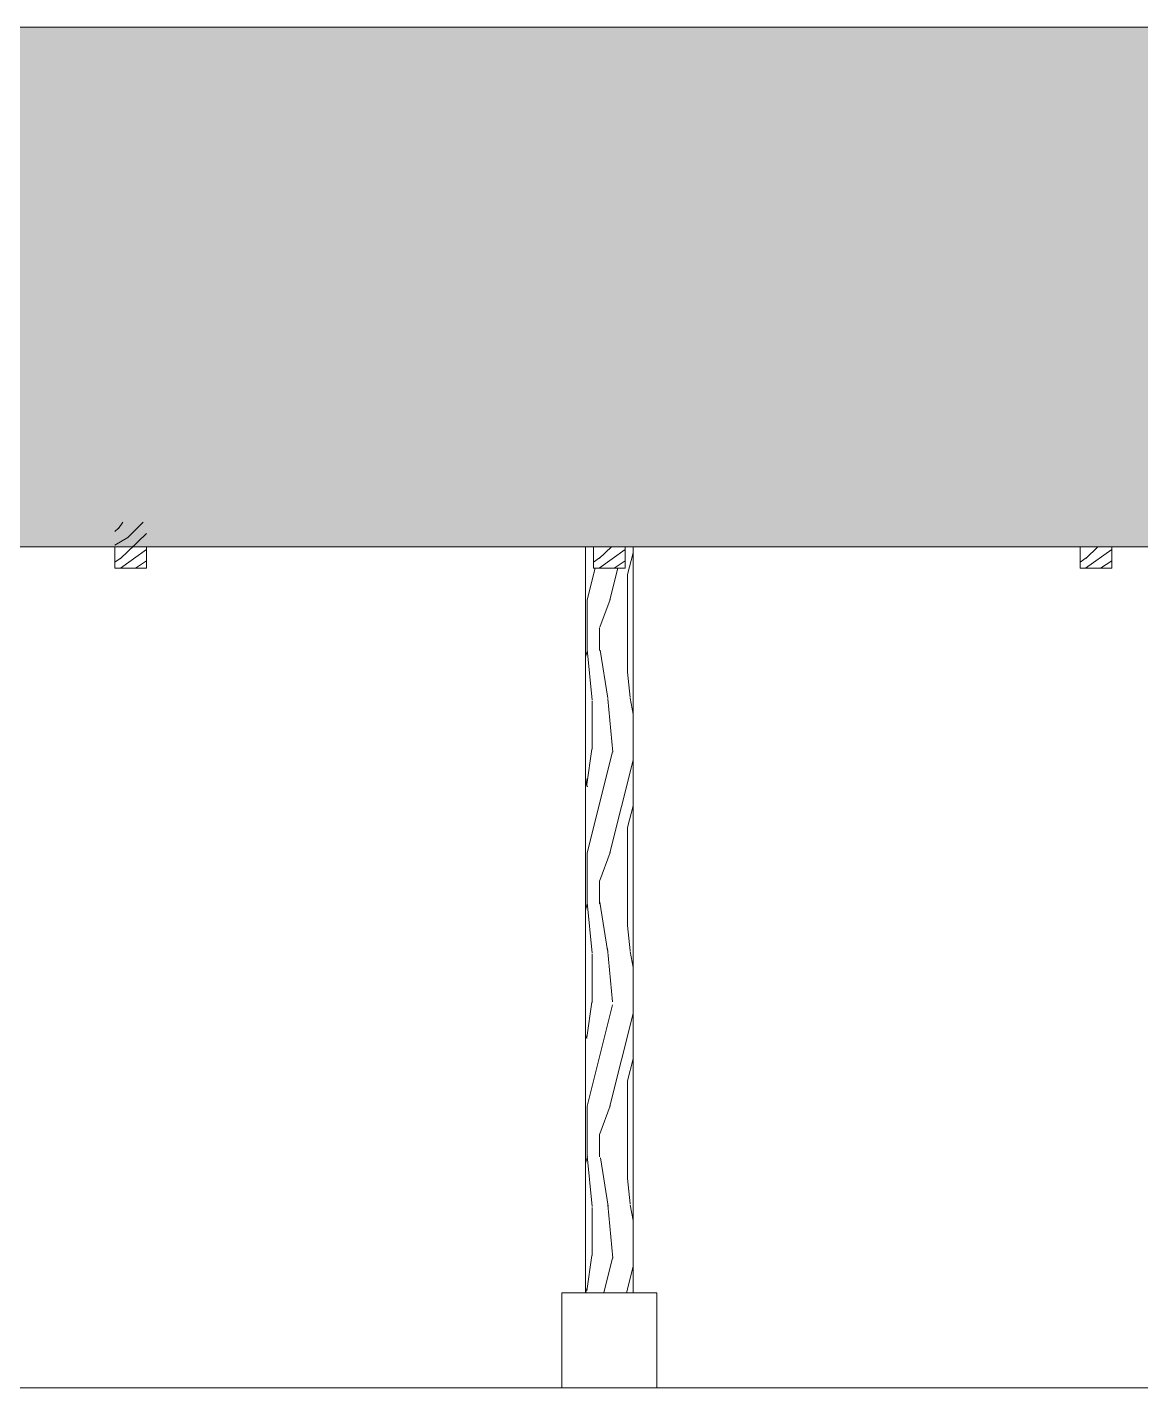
# Model space of a CAD drawing. Header units: metres. Extents: x -197 to 1099, y -24 to 14.
# Drawn here: x 611.98 to 615.499, y 0.2 to 4.5 of the extents above; entities that cross this region are included whole.
import ezdxf

# ---------------------------------------------------------------- set-up
doc = ezdxf.new("R2010")
doc.units = ezdxf.units.M
doc.header["$LTSCALE"] = 0.001
doc.layers.add('Jach-Anotaciones-CalidaddeLínea  0.13', color=7, linetype='Continuous', lineweight=13, true_color=0x000000)
doc.layers.add('Jach-Anotaciones-Hatch-Lum50%', color=9, linetype='Continuous', lineweight=13, true_color=0x808080)

msp = doc.modelspace()

# ---------------------------------------------------------------- hatches: boundary and pattern name
at = {"layer": 'Jach-Anotaciones-Hatch-Lum50%', "ltscale": 100}
h = msp.add_hatch(dxfattribs=at)
h.set_pattern_fill('218', color=256, scale=0.13, pattern_type=2)
h.set_pattern_definition([(0, (283.45113, 0.04875), (0.26, 0.13), [0.0325, -0.2275]), (0, (283.45113, 0.065), (0.26, 0.13), [0.0325, -0.0975]), (0, (283.58113, 0.08125), (0.26, 0.13), [0.0325, -0.2275]), (0, (283.38613, 0), (0.26, 0.13), [0.01625, -0.13, 0.01625, -0.0975]), (45, (283.40238, 0.0325), (0, 0.13), [0.02298097, -0.34471456]), (45, (283.38613, 0.08125), (0, 0.13), [0.016419, -0.35127653]), (45, (283.38613, 0.0975), (0, 0.13), [0.019695, -0.34800053]), (135, (283.54863, 0.0975), (1e-17, 0.13), [0.019695, -0.34800053]), (135, (283.54863, 0.08125), (1e-17, 0.13), [0.016419, -0.35127653]), (135, (283.53238, 0.0325), (1e-17, 0.13), [0.02298097, -0.34471456]), (26.56505, (283.41863, 0.0325), (-7e-12, 0.13), [0.036336105, -0.25435273]), (26.56505, (283.41863, 0.04875), (-7e-12, 0.13), [0.036336105, -0.25435273]), (26.56505, (283.35363, 0.065), (-7e-12, 0.13), [0.036336105, -0.25435273]), (26.56505, (283.35363, 0.08125), (-7e-12, 0.13), [0.036336105, -0.25435273]), (63.434949, (283.38613, 0), (7e-12, 0.13), [0.036336105, -0.54504157]), (63.434949, (283.40238, 0), (7e-12, 0.13), [0.036336105, -0.54504157]), (116.565051, (283.53238, 0), (-7e-12, 0.13), [0.036336105, -0.54504157]), (116.565051, (283.54863, 0), (-7e-12, 0.13), [0.036336105, -0.54504157]), (153.43495, (283.51613, 0.0325), (7e-12, 0.13), [0.036336105, -0.25435273]), (153.43495, (283.51613, 0.04875), (7e-12, 0.13), [0.036336105, -0.25435273]), (153.43495, (283.58113, 0.065), (7e-12, 0.13), [0.036336105, -0.25435273]), (153.43495, (283.58113, 0.08125), (7e-12, 0.13), [0.036336105, -0.25435273]), (82.8749837, (283.386128, 0), (6e-14, 0.13), [0.13101166, -1.96517535]), (97.1250163, (283.548628, 0), (-6e-14, 0.13), [0.13101166, -1.96517535])])
h.paths.add_polyline_path([(605.44577, 4.5), (622.52336, 4.5), (622.52336, 2.85783), (605.44577, 2.85783)])
h = msp.add_hatch(dxfattribs=at)
h.set_pattern_fill('PIETRA4', color=256, angle=15, pattern_type=2)
h.set_pattern_definition([(15, (283.3374, 0), (0.7071068, 1.224745), [0.1, -0.15, 0.05, -0.15, 0.05, -0.5]), (15, (283.7945, 0.226), (0.7071068, 1.224745), [0.05, -0.95]), (15, (283.4917, 0.1967), (0.7071068, 1.224745), [0.05, -0.1, 0.05, -0.8]), (15, (283.9618, 0.3744), (0.7071068, 1.224745), [0.1, -0.9]), (15, (284.0454, 0.4485), (0.7071068, 1.224745), [0.05, -0.95]), (15, (283.7298, 0.4675), (0.7071068, 1.224745), [0.1, -0.9]), (15, (283.2339, 0.3864), (0.7071068, 1.224745), [0.05, -0.1, 0.05, -0.25, 0.15, -0.4]), (15, (283.8841, 0.6641), (0.7071068, 1.224745), [0.1, -0.9]), (15, (283.2916, 0.5571), (0.7071068, 1.224745), [0.1, -0.05, 0.05, -0.4, 0.05, -0.35]), (15, (283.2304, 0.5925), (0.7071068, 1.224745), [0.05, -0.95]), (15, (283.5555, 0.7314), (0.7071068, 1.224745), [0.05, -0.05, 0.05, -0.85]), (15, (283.3977, 0.7409), (0.7071068, 1.224745), [0.05, -0.95]), (15, (284.0126, 0.9574), (0.7071068, 1.224745), [0.05, -0.95]), (15, (283.565, 0.8892), (0.7071068, 1.224745), [0.05, -0.4, 0.05, -0.5]), (15, (283.552, 0.9375), (0.7071068, 1.224745), [0.1, -0.9]), (15, (283.7323, 1.0376), (0.7071068, 1.224745), [0.1, -0.9]), (15, (283.1398, 0.9306), (0.7071068, 1.224745), [0.05, -0.6, 0.1, -0.25]), (105, (283.2209, 0.4347), (-1.224745, 0.7071068), [0.2, -0.2, 0.1, -0.5]), (105, (283.2692, 0.4476), (-1.224745, 0.7071068), [0.05, -0.35, 0.1, -0.5]), (105, (283.3822, 0.2191), (-1.224745, 0.7071068), [0.15, -0.85]), (105, (283.4305, 0.232), (-1.224745, 0.7071068), [0.1, -0.9]), (105, (283.5176, 0.1001), (-1.224745, 0.7071068), [0.05, -0.6, 0.05, -0.05, 0.1, -0.15]), (105, (283.6142, 0.1259), (-1.224745, 0.7071068), [0.05, -0.35, 0.05, -0.55]), (105, (283.559, 0.5253), (-1.224745, 0.7071068), [0.1, -0.15, 0.05, -0.05, 0.1, -0.55]), (105, (283.659, 0.345), (-1.224745, 0.7071068), [0.1, -0.55, 0.05, -0.3]), (105, (283.7591, 0.1648), (-1.224745, 0.7071068), [0.05, -0.05, 0.1, -0.8]), (105, (283.6875, 0.8185), (-1.224745, 0.7071068), [0.05, -0.95]), (105, (283.7358, 0.8314), (-1.224745, 0.7071068), [0.1, -0.1, 0.05, -0.05, 0.1, -0.6]), (105, (283.9005, 0.4097), (-1.224745, 0.7071068), [0.05, -0.05, 0.05, -0.1, 0.05, -0.7]), (105, (283.9548, 0.7866), (-1.224745, 0.7071068), [0.2, -0.8]), (105, (284.029, 0.703), (-1.224745, 0.7071068), [0.2, -0.15, 0.1, -0.55]), (105, (284.1808, 0.3295), (-1.224745, 0.7071068), [0.05, -0.15, 0.1, -0.7]), (105, (284.2032, 0.4391), (-1.224745, 0.7071068), [0.15, -0.85]), (60, (283.72375, 0.1035), (-0.258819, 0.9659258), [0.07071, -1.3435036]), (60, (284.2421, 0.2942), (-0.258819, 0.9659258), [0.07071, -1.2020836, 0.07071, -0.07071]), (60, (283.6013, 0.17424), (-0.258819, 0.9659258), [0.07071, -0.56568, 0.07071, -0.7071136]), (60, (283.84276, 0.23894), (-0.258819, 0.9659258), [0.07071, -1.1313736, 0.07071, -0.14142]), (60, (283.89105, 0.2519), (-0.258819, 0.9659258), [0.14142, -0.56568, 0.14142, -0.5656936]), (60, (283.6237, 0.2838), (-0.258819, 0.9659258), [0.0707, -0.6364, 0.0707, -0.0707, 0.0707, -0.4950136]), (60, (284.0937, 0.4615), (-0.258819, 0.9659258), [0.07071, -0.07071, 0.07071, -1.2020836]), (60, (283.4046, 0.3286), (-0.258819, 0.9659258), [0.07071, -0.84852, 0.07071, -0.4242736]), (60, (284.1515, 0.63225), (-0.258819, 0.9659258), [0.0707, -0.0707, 0.0707, -0.28284, 0.0707, -0.8485736]), (60, (283.5331, 0.62185), (-0.258819, 0.9659258), [0.07071, -1.3435036]), (60, (283.2787, 0.60544), (-0.258819, 0.9659258), [0.141421, -1.2727926]), (60, (283.1562, 0.67615), (-0.258819, 0.9659258), [0.07071, -0.07071, 0.07071, -1.2020836]), (60, (283.64864, 0.9634), (-0.258819, 0.9659258), [0.07071, -1.3435036]), (60, (283.91254, 1.1376), (-0.258819, 0.9659258), [0.07071, -1.3435036]), (150, (283.74616, 0.21306), (-0.258819, 0.9659258), [0.07071, -1.3435036]), (150, (283.79446, 0.226), (-0.258819, 0.9659258), [0.07071, -1.3435036]), (150, (283.49174, 0.19665), (-0.258819, 0.9659258), [0.07071, -0.28284, 0.14142, -0.9192436]), (150, (283.29856, 0.1449), (-0.258819, 0.9659258), [0.07071, -1.3435036]), (150, (283.8876, 0.458), (-0.258819, 0.9659258), [0.07071, -0.5656854, 0.07071, -0.7071082]), (150, (283.9359, 0.47095), (-0.258819, 0.9659258), [0.0707, -0.4243, 0.0707, -0.4242, 0.0707, -0.3536136]), (150, (283.3434, 0.36396), (-0.258819, 0.9659258), [0.07071, -1.3435036]), (150, (284.1032, 0.6193), (-0.258819, 0.9659258), [0.1414, -0.35355, 0.0707, -0.0707, 0.0707, -0.7071636]), (150, (283.4365, 0.59596), (-0.258819, 0.9659258), [0.07071, -1.3435036]), (150, (283.8229, 0.6995), (-0.258819, 0.9659258), [0.141421, -1.2727926]), (150, (283.8712, 0.7124), (-0.258819, 0.9659258), [0.07071, -1.3435036]), (150, (283.5555, 0.7314), (-0.258819, 0.9659258), [0.07071, -1.3435036]), (150, (283.2269, 0.7986), (-0.258819, 0.9659258), [0.07071, -1.3435036]), (150, (283.99966, 1.0057), (-0.258819, 0.9659258), [0.07071, -1.3435036]), (41.56505, (283.43397, 0.0259), (0.9659258, 0.25881905), [0.1118, -2.124268]), (41.56505, (283.3115, 0.0966), (0.9659258, 0.25881905), [0.1118, -2.124268]), (41.56505, (283.29856, 0.1449), (0.9659258, 0.25881905), [0.1118, -2.124268]), (41.56505, (283.54004, 0.2096), (0.9659258, 0.25881905), [0.1118, -2.124268]), (41.56505, (283.43998, 0.38984), (0.9659258, 0.25881905), [0.1118, -2.124268]), (41.56505, (283.42704, 0.43813), (0.9659258, 0.25881905), [0.1118, -2.124268]), (41.56505, (283.56846, 0.6831), (0.9659258, 0.25881905), [0.1118, -2.124268]), (41.56505, (283.6038, 0.7443), (0.9659258, 0.25881905), [0.1118, -2.124268]), (41.56505, (283.19156, 0.7374), (0.9659258, 0.25881905), [0.1118, -2.124268]), (41.56505, (283.48134, 0.81503), (0.9659258, 0.25881905), [0.1118, -2.124268]), (78.43495, (284.1584, 0.22), (-0.25881905, 0.9659258), [0.1118, -2.124268]), (78.43495, (283.8781, 0.3002), (-0.25881905, 0.9659258), [0.1118, -2.124268]), (78.43495, (283.70734, 0.35795), (-0.25881905, 0.9659258), [0.1118, -2.124268]), (78.43495, (283.8134, 0.54166), (-0.25881905, 0.9659258), [0.1118, -2.124268]), (78.43495, (283.8617, 0.5546), (-0.25881905, 0.9659258), [0.1118, -2.124268]), (78.43495, (283.4848, 0.6089), (-0.25881905, 0.9659258), [0.1118, -2.124268]), (78.43495, (283.37527, 0.6313), (-0.25881905, 0.9659258), [0.1118, -2.124268]), (78.43495, (283.7099, 0.92803), (-0.25881905, 0.9659258), [0.1118, -2.124268]), (78.43495, (283.29763, 0.9211), (-0.25881905, 0.9659258), [0.1118, -2.124268]), (131.56505, (283.2304, 0.5925), (-0.25881905, 0.9659258), [0.1118, -2.124268]), (131.56505, (283.80994, 0.7478), (-0.25881905, 0.9659258), [0.1118, -2.124268]), (131.56505, (283.16915, 0.62785), (-0.25881905, 0.9659258), [0.1118, -2.124268]), (131.56505, (283.90306, 0.9798), (-0.25881905, 0.9659258), [0.1118, -2.124268]), (131.56505, (283.26227, 0.85986), (-0.25881905, 0.9659258), [0.1118, -2.124268]), (131.56505, (283.4425, 0.9599), (-0.25881905, 0.9659258), [0.1118, -2.124268]), (168.43495, (283.72375, 0.10353), (-0.9659258, -0.25881904), [0.1118, -2.124268]), (168.43495, (283.5047, 0.14836), (-0.9659258, -0.25881904), [0.1118, -2.124268]), (168.43495, (284.1679, 0.37783), (-0.9659258, -0.25881904), [0.1118, -2.124268]), (168.43495, (284.0454, 0.44854), (-0.9659258, -0.25881904), [0.1118, -2.124268]), (168.43495, (283.63316, 0.4416), (-0.9659258, -0.25881904), [0.1118, -2.124268]), (168.43495, (283.37874, 0.4252), (-0.9659258, -0.25881904), [0.1118, -2.124268]), (168.43495, (283.6685, 0.50284), (-0.9659258, -0.25881904), [0.1118, -2.124268]), (168.43495, (283.49775, 0.5606), (-0.9659258, -0.25881904), [0.1118, -2.124268]), (168.43495, (283.43304, 0.8021), (-0.9659258, -0.25881904), [0.1118, -2.124268]), (168.43495, (283.0915, 0.91763), (-0.9659258, -0.25881904), [0.1118, -2.124268]), (168.43495, (283.67106, 1.0729), (-0.9659258, -0.25881904), [0.1118, -2.124268]), (168.43495, (283.76765, 1.0988), (-0.9659258, -0.25881904), [0.1118, -2.124268])])
h.paths.add_polyline_path([(613.66937, 0.2), (613.96937, 0.2), (613.96937, 0.50002), (613.66937, 0.50002)])

# ---------------------------------------------------------------- linework, layer by layer
at = {"layer": 'Jach-Anotaciones-CalidaddeLínea  0.13', "ltscale": 100}
for points in [[(605.44577, 4.5), (622.52336, 4.5), (622.52336, 2.85783), (605.44577, 2.85783)], [(605.44577, 2.85783), (622.52336, 2.85783), (622.52336, 0.2), (605.44577, 0.2)]]:
    msp.add_lwpolyline(points, close=True, dxfattribs=at)

# ---------------------------------------------------------------- next in the draw order: wipeouts: each hides what was drawn before it
at = {"ltscale": 100}
for points in [[(612.25687, 2.79057), (612.35687, 2.79057), (612.35687, 2.85783), (612.25687, 2.85783)], [(613.74437, 2.85783), (613.89437, 2.85783), (613.89437, 0.50002), (613.74437, 0.50002)], [(615.30687, 2.79057), (615.40687, 2.79057), (615.40687, 2.85783), (615.30687, 2.85783)]]:
    msp.add_wipeout(points, dxfattribs=at).dxf.layer = 'Jach-Anotaciones-CalidaddeLínea  0.13'

# ---------------------------------------------------------------- next in the draw order: hatches: boundary and pattern name
at = {"layer": 'Jach-Anotaciones-Hatch-Lum50%', "ltscale": 100}
h = msp.add_hatch(dxfattribs=at)
h.set_pattern_fill('WOOD_01', color=256, scale=0.6, angle=45, pattern_type=2)
h.set_pattern_definition([(45, (287.8952, 0.6879), (-0.4242641, 0.4242641), [0.12, -0.48]), (53.9726, (288.128525, 0.463012), (2.1213213634, 2.969847486), [0.1154124, -11.4258174]), (50.7105, (288.098826, 0.484225), (3.394118772, 4.242634612), [0.1205988, -5.9093256]), (29.5779, (287.971547, 0.611504), (5.9396913864, 3.3941177175), [0.1804992, -17.8694262]), (38.6599, (287.840025, 0.76), (0.424263336, 0.42426507), [0.1086648, -5.3245656]), (30.0686, (288.094584, 0.530894), (2.121319648, 1.2727928944), [0.0931452, -9.2213592]), (33.6901, (287.70002, 0.62847), (0.424264035, 0.42426435), [0.2447532, -2.8146582]), (50.7105, (288.16671, 0.42483), (3.394118772, 4.242634612), [0.0602994, -5.969625]), (45, (287.9843, 0.5988), (-0.4242641, 0.4242641), [0.06, -0.54]), (45, (287.8485, 0.56484), (-0.4242641, 0.4242641), [0.18, -0.42]), (56.3099, (287.86972, 0.71333), (1.272793197, 2.12131916), [0.061188, -2.9982234]), (47.7263, (287.984275, 0.513924), (8.0610191202, 8.9095438786), [0.1261428, -12.4881348]), (37.4054, (288.018216, 0.52241), (3.8183738783, 2.9698511006), [0.0907962, -8.9888502]), (45, (288.1582, 0.34), (-0.4242641, 0.4242641), [0.12, -0.48]), (43.8309, (288.13701, 0.276336), (0.4242638206, 0.4242644723), [0.2940612, -29.11206]), (45, (287.8188, 0.59453), (-0.4242641, 0.4242641), [0.06, -0.54]), (45, (287.8273, 0.6709), (-0.4242641, 0.4242641), [0.06, -0.54]), (45, (287.5982, 0.51817), (-0.4242641, 0.4242641), [0.09, -0.51]), (35.5377, (287.69153, 0.65393), (0.424263937, 0.424264266), [0.1824828, -3.4671744]), (45, (287.55577, 0.51817), (-0.4242641, 0.4242641), [0.12, -0.48]), (45, (287.89094, 0.08966), (-0.4242641, 0.4242641), [0.066, -0.534]), (45, (288.0861, 0.32725), (-0.4242641, 0.4242641), [0.06, -0.54]), (45, (287.857, 0.1236), (-0.4242641, 0.4242641), [0.126, -0.474]), (50.4403, (288.047915, 0.36543), (3.8183787048, 4.666902416), [0.12657, -12.5304432]), (45, (288.0182, 0.4036), (-0.4242641, 0.4242641), [0.114, -0.486]), (45, (287.7891, 0.1915), (-0.4242641, 0.4242641), [0.066, -0.534]), (43.8309, (287.772143, 0.310277), (0.4242638206, 0.4242644723), [0.2940612, -29.11206]), (45, (287.77214, 0.38664), (-0.4242641, 0.4242641), [0.06, -0.54]), (45, (287.717, 0.35695), (-0.4242641, 0.4242641), [0.06, -0.54]), (45, (287.8867, 0.52665), (-0.4242641, 0.4242641), [0.12, -0.48]), (45, (287.79336, 0.4503), (-0.4242641, 0.4242641), [0.06, -0.54]), (45, (287.6576, 0.41634), (-0.4242641, 0.4242641), [0.12, -0.48]), (64.6538, (287.950334, 0.352703), (2.9698508897, 6.363958836), [0.0891966, -8.8304436]), (56.3099, (287.75942, 0.39937), (1.272793197, 2.12131916), [0.061188, -2.9982234]), (56.3099, (287.95033, 0.54786), (1.272793197, 2.12131916), [0.061188, -2.9982234]), (50.7105, (287.661834, 0.581806), (3.394118772, 4.242634612), [0.0602994, -5.969625]), (34.6952, (287.500614, 0.47998), (2.969846221, 2.121322584), [0.0670818, -6.641121]), (33.6901, (287.93761, 0.13633), (0.424264035, 0.42426435), [0.061188, -2.9982234]), (135, (287.9885, 0.17027), (-0.4242641, -0.4242641), [0, -0.6]), (31.6076, (287.661834, 0.318762), (8.9095326123, 5.5154459148), [0.129522, -12.8226924]), (56.3099, (287.86124, 0.63696), (1.272793197, 2.12131916), [0.061188, -2.9982234]), (55.3048, (288.128525, 0.369674), (1.697057863, 2.545582644), [0.0670818, -6.641121]), (33.6901, (287.81457, 0.42907), (0.424264035, 0.42426435), [0.061188, -2.9982234]), (33.6901, (287.83578, 0.49271), (0.424264035, 0.42426435), [0.061188, -2.9982234]), (26.5651, (287.70426, 0.27634), (0.42426348, 0.42426448), [0.0758946, -1.8214716]), (30.9638, (287.60668, 0.46725), (0.424263374, 0.42426443), [0.2473866, -2.2264764]), (28.3008, (287.661834, 0.581806), (3.818373941, 2.121322985), [0.1879254, -6.076257]), (45, (287.6406, 0.603), (-0.4242641, 0.4242641), [0.072, -0.528]), (30.9638, (287.94609, 0.2127), (0.424263374, 0.42426443), [0.2473866, -2.2264764]), (30.9638, (287.87397, 0.19997), (0.424263374, 0.42426443), [0.2473866, -2.2264764]), (30.9638, (287.83578, 0.23815), (0.424263374, 0.42426443), [0.2473866, -2.2264764]), (34.6952, (287.60244, 0.37816), (2.969846221, 2.121322584), [0.0670818, -6.641121]), (30.9638, (287.74244, 0.5012), (0.424263374, 0.42426443), [0.123693, -2.35017]), (34.6952, (287.7382, 0.242395), (2.969846221, 2.121322584), [0.0670818, -6.641121]), (42.6141, (287.988518, 0.433313), (0.4242635254, 0.424264566), [0.1441248, -14.268369]), (34.6952, (287.86548, 0.46301), (2.969846221, 2.121322584), [0.0670818, -6.641121]), (57.5288, (287.920636, 0.501196), (1.272792705, 2.121320251), [0.055317, -5.4764094]), (34.5626, (287.759415, 0.221181), (5.5154265403, 3.8183827019), [0.2318364, -22.951773]), (36.8699, (287.95033, 0.3527), (0.424263943, 0.424263737), [0.0848526, -4.1577876]), (49.7636, (287.793356, 0.28058), (4.2426442934, 5.0911651756), [0.1444992, -7.0804572]), (45, (287.8867, 0.3909), (-0.4242641, 0.4242641), [0.186, -0.414]), (29.7449, (287.547283, 0.433313), (2.121319509, 1.272792796), [0.0684108, -6.7726416]), (35.5377, (287.98852, 0.17027), (0.424263937, 0.424264266), [0.1824828, -3.4671744]), (25.0169, (287.810327, 0.17027), (1.6970559375, 0.848528373), [0.0702282, -6.9525912]), (45, (287.90366, 0.76424), (-0.4242641, 0.4242641), [0.03, -0.57]), (45, (288.09034, 0.57756), (-0.4242641, 0.4242641), [0.06, -0.54]), (56.3099, (288.24308, 0.42483), (1.272793197, 2.12131916), [0.061188, -2.9982234]), (45, (288.2049, 0.4715), (-0.4242641, 0.4242641), [0.108, -0.492]), (28.3008, (287.97579, 0.692114), (3.818373941, 2.121322985), [0.0626418, -6.2015406]), (33.0207, (288.069128, 0.607262), (9.7585391335, 6.3634951477), [0.1104042, -20.1303864]), (135, (288.2431, 0.4248), (-0.4242641, -0.4242641), [0, -0.6]), (45, (288.277, 0.47574), (-0.4242641, 0.4242641), [0.054, -0.546]), (45, (288.1964, 0.55635), (-0.4242641, 0.4242641), [0.054, -0.546]), (45, (288.1752, 0.57756), (-0.4242641, 0.4242641), [0.054, -0.546]), (21.0376, (288.030944, 0.72181), (4.242635036, 1.69706195), [0.0590934, -5.8502172]), (33.5163, (287.9800325, 0.772725), (2.54565036602, 1.6969903074), [0.0551028, -39.129315]), (26.5651, (288.13277, 0.61999), (0.42426348, 0.42426448), [0.0569208, -1.8404448]), (32.4712, (287.92488, 0.82788), (2.54558438, 1.697056579), [0.055317, -5.4764094])])
h.paths.add_polyline_path([(612.25687, 2.79057), (612.35687, 2.79057), (612.35687, 2.93597), (612.25687, 2.93597)])
h = msp.add_hatch(dxfattribs=at)
h.set_pattern_fill('WOOD_01', color=256, scale=0.6, angle=45, pattern_type=2)
h.set_pattern_definition([(45, (290.9452, 0.6879), (-0.4242641, 0.4242641), [0.12, -0.48]), (53.9726, (291.178525, 0.463012), (2.1213213634, 2.969847486), [0.1154124, -11.4258174]), (50.7105, (291.148826, 0.484225), (3.394118772, 4.242634612), [0.1205988, -5.9093256]), (29.5779, (291.021547, 0.611504), (5.9396913864, 3.3941177175), [0.1804992, -17.8694262]), (38.6599, (290.890025, 0.76), (0.424263336, 0.42426507), [0.1086648, -5.3245656]), (30.0686, (291.144584, 0.530894), (2.121319648, 1.2727928944), [0.0931452, -9.2213592]), (33.6901, (290.75002, 0.62847), (0.424264035, 0.42426435), [0.2447532, -2.8146582]), (50.7105, (291.21671, 0.42483), (3.394118772, 4.242634612), [0.0602994, -5.969625]), (45, (291.0343, 0.5988), (-0.4242641, 0.4242641), [0.06, -0.54]), (45, (290.8985, 0.56484), (-0.4242641, 0.4242641), [0.18, -0.42]), (56.3099, (290.91972, 0.71333), (1.272793197, 2.12131916), [0.061188, -2.9982234]), (47.7263, (291.034275, 0.513924), (8.0610191202, 8.9095438786), [0.1261428, -12.4881348]), (37.4054, (291.068216, 0.52241), (3.8183738783, 2.9698511006), [0.0907962, -8.9888502]), (45, (291.2082, 0.34), (-0.4242641, 0.4242641), [0.12, -0.48]), (43.8309, (291.18701, 0.276336), (0.4242638206, 0.4242644723), [0.2940612, -29.11206]), (45, (290.8688, 0.59453), (-0.4242641, 0.4242641), [0.06, -0.54]), (45, (290.8773, 0.6709), (-0.4242641, 0.4242641), [0.06, -0.54]), (45, (290.6482, 0.51817), (-0.4242641, 0.4242641), [0.09, -0.51]), (35.5377, (290.74153, 0.65393), (0.424263937, 0.424264266), [0.1824828, -3.4671744]), (45, (290.60577, 0.51817), (-0.4242641, 0.4242641), [0.12, -0.48]), (45, (290.94094, 0.08966), (-0.4242641, 0.4242641), [0.066, -0.534]), (45, (291.1361, 0.32725), (-0.4242641, 0.4242641), [0.06, -0.54]), (45, (290.907, 0.1236), (-0.4242641, 0.4242641), [0.126, -0.474]), (50.4403, (291.097915, 0.36543), (3.8183787048, 4.666902416), [0.12657, -12.5304432]), (45, (291.0682, 0.4036), (-0.4242641, 0.4242641), [0.114, -0.486]), (45, (290.8391, 0.1915), (-0.4242641, 0.4242641), [0.066, -0.534]), (43.8309, (290.822143, 0.310277), (0.4242638206, 0.4242644723), [0.2940612, -29.11206]), (45, (290.82214, 0.38664), (-0.4242641, 0.4242641), [0.06, -0.54]), (45, (290.767, 0.35695), (-0.4242641, 0.4242641), [0.06, -0.54]), (45, (290.9367, 0.52665), (-0.4242641, 0.4242641), [0.12, -0.48]), (45, (290.84336, 0.4503), (-0.4242641, 0.4242641), [0.06, -0.54]), (45, (290.7076, 0.41634), (-0.4242641, 0.4242641), [0.12, -0.48]), (64.6538, (291.000334, 0.352703), (2.9698508897, 6.363958836), [0.0891966, -8.8304436]), (56.3099, (290.80942, 0.39937), (1.272793197, 2.12131916), [0.061188, -2.9982234]), (56.3099, (291.00033, 0.54786), (1.272793197, 2.12131916), [0.061188, -2.9982234]), (50.7105, (290.711834, 0.581806), (3.394118772, 4.242634612), [0.0602994, -5.969625]), (34.6952, (290.550614, 0.47998), (2.969846221, 2.121322584), [0.0670818, -6.641121]), (33.6901, (290.98761, 0.13633), (0.424264035, 0.42426435), [0.061188, -2.9982234]), (135, (291.0385, 0.17027), (-0.4242641, -0.4242641), [0, -0.6]), (31.6076, (290.711834, 0.318762), (8.9095326123, 5.5154459148), [0.129522, -12.8226924]), (56.3099, (290.91124, 0.63696), (1.272793197, 2.12131916), [0.061188, -2.9982234]), (55.3048, (291.178525, 0.369674), (1.697057863, 2.545582644), [0.0670818, -6.641121]), (33.6901, (290.86457, 0.42907), (0.424264035, 0.42426435), [0.061188, -2.9982234]), (33.6901, (290.88578, 0.49271), (0.424264035, 0.42426435), [0.061188, -2.9982234]), (26.5651, (290.75426, 0.27634), (0.42426348, 0.42426448), [0.0758946, -1.8214716]), (30.9638, (290.65668, 0.46725), (0.424263374, 0.42426443), [0.2473866, -2.2264764]), (28.3008, (290.711834, 0.581806), (3.818373941, 2.121322985), [0.1879254, -6.076257]), (45, (290.6906, 0.603), (-0.4242641, 0.4242641), [0.072, -0.528]), (30.9638, (290.99609, 0.2127), (0.424263374, 0.42426443), [0.2473866, -2.2264764]), (30.9638, (290.92397, 0.19997), (0.424263374, 0.42426443), [0.2473866, -2.2264764]), (30.9638, (290.88578, 0.23815), (0.424263374, 0.42426443), [0.2473866, -2.2264764]), (34.6952, (290.65244, 0.37816), (2.969846221, 2.121322584), [0.0670818, -6.641121]), (30.9638, (290.79244, 0.5012), (0.424263374, 0.42426443), [0.123693, -2.35017]), (34.6952, (290.7882, 0.242395), (2.969846221, 2.121322584), [0.0670818, -6.641121]), (42.6141, (291.038518, 0.433313), (0.4242635254, 0.424264566), [0.1441248, -14.268369]), (34.6952, (290.91548, 0.46301), (2.969846221, 2.121322584), [0.0670818, -6.641121]), (57.5288, (290.970636, 0.501196), (1.272792705, 2.121320251), [0.055317, -5.4764094]), (34.5626, (290.809415, 0.221181), (5.5154265403, 3.8183827019), [0.2318364, -22.951773]), (36.8699, (291.00033, 0.3527), (0.424263943, 0.424263737), [0.0848526, -4.1577876]), (49.7636, (290.843356, 0.28058), (4.2426442934, 5.0911651756), [0.1444992, -7.0804572]), (45, (290.9367, 0.3909), (-0.4242641, 0.4242641), [0.186, -0.414]), (29.7449, (290.597283, 0.433313), (2.121319509, 1.272792796), [0.0684108, -6.7726416]), (35.5377, (291.03852, 0.17027), (0.424263937, 0.424264266), [0.1824828, -3.4671744]), (25.0169, (290.860327, 0.17027), (1.6970559375, 0.848528373), [0.0702282, -6.9525912]), (45, (290.95366, 0.76424), (-0.4242641, 0.4242641), [0.03, -0.57]), (45, (291.14034, 0.57756), (-0.4242641, 0.4242641), [0.06, -0.54]), (56.3099, (291.29308, 0.42483), (1.272793197, 2.12131916), [0.061188, -2.9982234]), (45, (291.2549, 0.4715), (-0.4242641, 0.4242641), [0.108, -0.492]), (28.3008, (291.02579, 0.692114), (3.818373941, 2.121322985), [0.0626418, -6.2015406]), (33.0207, (291.119128, 0.607262), (9.7585391335, 6.3634951477), [0.1104042, -20.1303864]), (135, (291.2931, 0.4248), (-0.4242641, -0.4242641), [0, -0.6]), (45, (291.327, 0.47574), (-0.4242641, 0.4242641), [0.054, -0.546]), (45, (291.2464, 0.55635), (-0.4242641, 0.4242641), [0.054, -0.546]), (45, (291.2252, 0.57756), (-0.4242641, 0.4242641), [0.054, -0.546]), (21.0376, (291.080944, 0.72181), (4.242635036, 1.69706195), [0.0590934, -5.8502172]), (33.5163, (291.0300325, 0.772725), (2.54565036602, 1.6969903074), [0.0551028, -39.129315]), (26.5651, (291.18277, 0.61999), (0.42426348, 0.42426448), [0.0569208, -1.8404448]), (32.4712, (290.97488, 0.82788), (2.54558438, 1.697056579), [0.055317, -5.4764094])])
h.paths.add_polyline_path([(615.30687, 2.79057), (615.40687, 2.79057), (615.40687, 2.85783), (615.30687, 2.85783)])

# ---------------------------------------------------------------- next in the draw order: linework, layer by layer
at = {"layer": 'Jach-Anotaciones-CalidaddeLínea  0.13', "ltscale": 100}
for points in [[(612.25687, 2.79057), (612.35687, 2.79057), (612.35687, 2.85783), (612.25687, 2.85783)], [(613.74437, 2.85783), (613.89437, 2.85783), (613.89437, 0.50002), (613.74437, 0.50002)], [(615.30687, 2.79057), (615.40687, 2.79057), (615.40687, 2.85783), (615.30687, 2.85783)]]:
    msp.add_lwpolyline(points, close=True, dxfattribs=at)

# ---------------------------------------------------------------- next in the draw order: wipeouts: each hides what was drawn before it
at = {"ltscale": 100}
msp.add_wipeout([(613.66937, 0.2), (613.96937, 0.2), (613.96937, 0.50002), (613.66937, 0.50002)], dxfattribs=at).dxf.layer = 'Jach-Anotaciones-CalidaddeLínea  0.13'

# ---------------------------------------------------------------- next in the draw order: hatches: boundary and pattern name
at = {"layer": 'Jach-Anotaciones-Hatch-Lum50%', "ltscale": 100}
h = msp.add_hatch(dxfattribs=at)
h.set_pattern_fill('WOOD_01', color=256, scale=0.8, angle=90, pattern_type=2)
h.set_pattern_definition([(90, (414.9788, 0.768), (-0.8, 5e-17), [0.16, -0.64]), (98.9726, (415.410795, 0.776), (-0.7999981005, 4.8000000235), [0.1538832, -15.2344232]), (95.7105, (415.362795, 0.768), (-0.799988406, 7.20000014), [0.1607984, -7.8791008]), (74.5779, (415.122795, 0.768), (2.399989871, 8.7999996156), [0.2406656, -23.8259016]), (83.6599, (414.858795, 0.784), (-1.634e-06, 0.800000253), [0.1448864, -7.0994208]), (75.0686, (415.314795, 0.808), (0.799998696, 3.199999993), [0.1241936, -12.2951456]), (78.6901, (414.8508, 0.528), (-3e-07, 0.80000023), [0.3263376, -3.7528776]), (95.7105, (415.482795, 0.776), (-0.799988406, 7.20000014), [0.0803992, -7.9595]), (90, (415.1468, 0.768), (-0.8, 5e-17), [0.08, -0.72]), (90, (415.0508, 0.608), (-0.8, 5e-17), [0.24, -0.56]), (101.3099, (414.9308, 0.768), (-0.79999795, 3.19999982), [0.081584, -3.9976312]), (92.7263, (415.226795, 0.688), (-0.799996814, 16.000000236), [0.1681904, -16.6508464]), (82.4054, (415.250795, 0.728), (0.799994947, 6.399999886), [0.1210616, -11.9851336]), (90, (415.5548, 0.688), (-0.8, 5e-17), [0.16, -0.64]), (88.8309, (415.594795, 0.608), (-6.144e-07, 0.8000001466), [0.3920816, -38.81608]), (90, (414.9948, 0.608), (-0.8, 5e-17), [0.08, -0.72]), (90, (414.9308, 0.688), (-0.8, 5e-17), [0.08, -0.72]), (90, (414.8588, 0.328), (-0.8, 5e-17), [0.12, -0.68]), (80.5377, (414.8188, 0.544), (-3.1e-07, 0.80000006), [0.2433104, -4.6228992]), (90, (414.8188, 0.288), (-0.8, 5e-17), [0.16, -0.64]), (90, (415.5388, 0.2), (-0.8, 5e-17), [0.088, -0.712]), (90, (415.4988, 0.608), (-0.8, 5e-17), [0.08, -0.72]), (90, (415.4748, 0.2), (-0.8, 5e-17), [0.168, -0.632]), (95.4403, (415.426795, 0.608), (-0.799995827, 7.999999761), [0.16876, -16.7072576]), (90, (415.3628, 0.616), (-0.8, 5e-17), [0.152, -0.648]), (90, (415.3468, 0.2), (-0.8, 5e-17), [0.088, -0.712]), (88.8309, (415.218795, 0.296), (-6.144e-07, 0.8000001466), [0.3920816, -38.81608]), (90, (415.1468, 0.368), (-0.8, 5e-17), [0.08, -0.72]), (90, (415.1228, 0.288), (-0.8, 5e-17), [0.08, -0.72]), (90, (415.1228, 0.608), (-0.8, 5e-17), [0.16, -0.64]), (90, (415.1068, 0.448), (-0.8, 5e-17), [0.08, -0.72]), (90, (415.0108, 0.288), (-0.8, 5e-17), [0.16, -0.64]), (109.6538, (415.346795, 0.504), (-3.19999566, 8.800000202), [0.1189288, -11.7739248]), (101.3099, (415.1228, 0.368), (-0.79999795, 3.19999982), [0.081584, -3.9976312]), (101.3099, (415.1628, 0.688), (-0.79999795, 3.19999982), [0.081584, -3.9976312]), (95.7105, (414.858795, 0.448), (-0.799988406, 7.20000014), [0.0803992, -7.9595]), (79.6952, (414.802795, 0.2), (0.799995757, 4.799999982), [0.0894424, -8.854828]), (78.6901, (415.5388, 0.288), (-3e-07, 0.80000023), [0.081584, -3.9976312]), (180, (415.5548, 0.368), (-1e-16, -0.8), [0, -0.8]), (76.6076, (415.106795, 0.2), (3.1999756264, 13.60000018), [0.172696, -17.0969232]), (101.3099, (414.9948, 0.688), (-0.79999795, 3.19999982), [0.081584, -3.9976312]), (100.3048, (415.498795, 0.688), (-0.799996835, 3.99999983), [0.0894424, -8.854828]), (78.6901, (415.1468, 0.448), (-3e-07, 0.80000023), [0.081584, -3.9976312]), (78.6901, (415.1068, 0.528), (-3e-07, 0.80000023), [0.081584, -3.9976312]), (71.5651, (415.1868, 0.2), (-9.3e-07, 0.79999983), [0.1011928, -2.4286288]), (75.9638, (414.9148, 0.288), (-1e-06, 0.79999968), [0.3298488, -2.9686352]), (73.3008, (414.858795, 0.448), (1.599994986, 5.599999966), [0.2505672, -8.101676]), (90, (414.8188, 0.448), (-0.8, 5e-17), [0.096, -0.704]), (75.9638, (415.4748, 0.368), (-1e-06, 0.79999968), [0.3298488, -2.9686352]), (75.9638, (415.4188, 0.288), (-1e-06, 0.79999968), [0.3298488, -2.9686352]), (75.9638, (415.3468, 0.288), (-1e-06, 0.79999968), [0.3298488, -2.9686352]), (79.6952, (414.994795, 0.2), (0.799995757, 4.799999982), [0.0894424, -8.854828]), (75.9638, (415.0108, 0.448), (-1e-06, 0.79999968), [0.164924, -3.13356]), (79.6952, (415.250795, 0.2), (0.799995757, 4.799999982), [0.0894424, -8.854828]), (87.6141, (415.306795, 0.616), (-9.81e-07, 0.799999957), [0.1921664, -19.024492]), (79.6952, (415.162795, 0.528), (0.799995757, 4.799999982), [0.0894424, -8.854828]), (102.5288, (415.178795, 0.616), (-0.799999443, 3.200000383), [0.073756, -7.3018792]), (79.5626, (415.290795, 0.2), (1.5999882748, 8.799999746), [0.3091152, -30.602364]), (81.8699, (415.3468, 0.504), (1.93e-07, 0.79999957), [0.1131368, -5.5437168]), (94.7636, (415.266795, 0.288), (-0.79999316, 8.79999996), [0.1926656, -9.4406096]), (90, (415.2508, 0.48), (-0.8, 5e-17), [0.248, -0.552]), (74.7449, (414.890795, 0.2), (0.799998657, 3.19999977), [0.0912144, -9.0301888]), (80.5377, (415.5548, 0.368), (-3.1e-07, 0.80000006), [0.2433104, -4.6228992]), (70.0169, (415.386795, 0.2), (0.79999946, 2.399999904), [0.0936376, -9.2701216]), (90, (414.9148, 0.848), (-0.8, 5e-17), [0.04, -0.76]), (90, (415.2668, 0.848), (-0.8, 5e-17), [0.08, -0.72]), (101.3099, (415.5548, 0.848), (-0.79999795, 3.19999982), [0.081584, -3.9976312]), (90, (415.4748, 0.856), (-0.8, 5e-17), [0.144, -0.656]), (73.3008, (415.050795, 0.848), (1.599994986, 5.599999966), [0.0835224, -8.2687208]), (78.0207, (415.218795, 0.856), (3.2008781664, 15.199999689), [0.1472056, -26.8405152]), (180, (415.5548, 0.848), (-1e-16, -0.8), [0, -0.8]), (90, (415.5388, 0.928), (-0.8, 5e-17), [0.072, -0.728]), (90, (415.3868, 0.928), (-0.8, 5e-17), [0.072, -0.728]), (90, (415.3468, 0.928), (-0.8, 5e-17), [0.072, -0.728]), (66.0376, (415.074795, 0.928), (2.39998932, 5.600000022), [0.0787912, -7.8002896]), (78.5163, (414.978795, 0.928), (0.8001243765, 3.9999999871), [0.0734704, -52.17242]), (71.5651, (415.2668, 0.928), (-9.3e-07, 0.79999983), [0.0758944, -2.4539264]), (77.4712, (414.874795, 0.928), (0.799999682, 4.000000256), [0.073756, -7.3018792])])
h.paths.add_polyline_path([(613.74437, 2.85783), (613.89437, 2.85783), (613.89437, 0.50002), (613.74437, 0.50002)])

# ---------------------------------------------------------------- next in the draw order: linework, layer by layer
at = {"layer": 'Jach-Anotaciones-CalidaddeLínea  0.13', "ltscale": 100}
msp.add_lwpolyline([(613.66937, 0.2), (613.96937, 0.2), (613.96937, 0.50002), (613.66937, 0.50002)], close=True, dxfattribs=at)
msp.add_lwpolyline([(605.44577, 0.2), (622.52336, 0.2)], dxfattribs=at)

# ---------------------------------------------------------------- next in the draw order: wipeouts: each hides what was drawn before it
at = {"ltscale": 100}
msp.add_wipeout([(613.76937, 2.79057), (613.86937, 2.79057), (613.86937, 2.85783), (613.76937, 2.85783)], dxfattribs=at).dxf.layer = 'Jach-Anotaciones-CalidaddeLínea  0.13'

# ---------------------------------------------------------------- next in the draw order: hatches: boundary and pattern name
at = {"layer": 'Jach-Anotaciones-Hatch-Lum50%', "ltscale": 100}
h = msp.add_hatch(dxfattribs=at)
h.set_pattern_fill('WOOD_01', color=256, scale=0.6, angle=45, pattern_type=2)
h.set_pattern_definition([(45, (289.4077, 0.6879), (-0.4242641, 0.4242641), [0.12, -0.48]), (53.9726, (289.641025, 0.463012), (2.1213213634, 2.969847486), [0.1154124, -11.4258174]), (50.7105, (289.611326, 0.484225), (3.394118772, 4.242634612), [0.1205988, -5.9093256]), (29.5779, (289.484047, 0.611504), (5.9396913864, 3.3941177175), [0.1804992, -17.8694262]), (38.6599, (289.352525, 0.76), (0.424263336, 0.42426507), [0.1086648, -5.3245656]), (30.0686, (289.607084, 0.530894), (2.121319648, 1.2727928944), [0.0931452, -9.2213592]), (33.6901, (289.21252, 0.62847), (0.424264035, 0.42426435), [0.2447532, -2.8146582]), (50.7105, (289.67921, 0.42483), (3.394118772, 4.242634612), [0.0602994, -5.969625]), (45, (289.4968, 0.5988), (-0.4242641, 0.4242641), [0.06, -0.54]), (45, (289.361, 0.56484), (-0.4242641, 0.4242641), [0.18, -0.42]), (56.3099, (289.38222, 0.71333), (1.272793197, 2.12131916), [0.061188, -2.9982234]), (47.7263, (289.496775, 0.513924), (8.0610191202, 8.9095438786), [0.1261428, -12.4881348]), (37.4054, (289.530716, 0.52241), (3.8183738783, 2.9698511006), [0.0907962, -8.9888502]), (45, (289.6707, 0.34), (-0.4242641, 0.4242641), [0.12, -0.48]), (43.8309, (289.64951, 0.276336), (0.4242638206, 0.4242644723), [0.2940612, -29.11206]), (45, (289.3313, 0.59453), (-0.4242641, 0.4242641), [0.06, -0.54]), (45, (289.3398, 0.6709), (-0.4242641, 0.4242641), [0.06, -0.54]), (45, (289.1107, 0.51817), (-0.4242641, 0.4242641), [0.09, -0.51]), (35.5377, (289.20403, 0.65393), (0.424263937, 0.424264266), [0.1824828, -3.4671744]), (45, (289.06827, 0.51817), (-0.4242641, 0.4242641), [0.12, -0.48]), (45, (289.40344, 0.08966), (-0.4242641, 0.4242641), [0.066, -0.534]), (45, (289.5986, 0.32725), (-0.4242641, 0.4242641), [0.06, -0.54]), (45, (289.3695, 0.1236), (-0.4242641, 0.4242641), [0.126, -0.474]), (50.4403, (289.560415, 0.36543), (3.8183787048, 4.666902416), [0.12657, -12.5304432]), (45, (289.5307, 0.4036), (-0.4242641, 0.4242641), [0.114, -0.486]), (45, (289.3016, 0.1915), (-0.4242641, 0.4242641), [0.066, -0.534]), (43.8309, (289.284643, 0.310277), (0.4242638206, 0.4242644723), [0.2940612, -29.11206]), (45, (289.28464, 0.38664), (-0.4242641, 0.4242641), [0.06, -0.54]), (45, (289.2295, 0.35695), (-0.4242641, 0.4242641), [0.06, -0.54]), (45, (289.3992, 0.52665), (-0.4242641, 0.4242641), [0.12, -0.48]), (45, (289.30586, 0.4503), (-0.4242641, 0.4242641), [0.06, -0.54]), (45, (289.1701, 0.41634), (-0.4242641, 0.4242641), [0.12, -0.48]), (64.6538, (289.462834, 0.352703), (2.9698508897, 6.363958836), [0.0891966, -8.8304436]), (56.3099, (289.27192, 0.39937), (1.272793197, 2.12131916), [0.061188, -2.9982234]), (56.3099, (289.46283, 0.54786), (1.272793197, 2.12131916), [0.061188, -2.9982234]), (50.7105, (289.174334, 0.581806), (3.394118772, 4.242634612), [0.0602994, -5.969625]), (34.6952, (289.013114, 0.47998), (2.969846221, 2.121322584), [0.0670818, -6.641121]), (33.6901, (289.45011, 0.13633), (0.424264035, 0.42426435), [0.061188, -2.9982234]), (135, (289.501, 0.17027), (-0.4242641, -0.4242641), [0, -0.6]), (31.6076, (289.174334, 0.318762), (8.9095326123, 5.5154459148), [0.129522, -12.8226924]), (56.3099, (289.37374, 0.63696), (1.272793197, 2.12131916), [0.061188, -2.9982234]), (55.3048, (289.641025, 0.369674), (1.697057863, 2.545582644), [0.0670818, -6.641121]), (33.6901, (289.32707, 0.42907), (0.424264035, 0.42426435), [0.061188, -2.9982234]), (33.6901, (289.34828, 0.49271), (0.424264035, 0.42426435), [0.061188, -2.9982234]), (26.5651, (289.21676, 0.27634), (0.42426348, 0.42426448), [0.0758946, -1.8214716]), (30.9638, (289.11918, 0.46725), (0.424263374, 0.42426443), [0.2473866, -2.2264764]), (28.3008, (289.174334, 0.581806), (3.818373941, 2.121322985), [0.1879254, -6.076257]), (45, (289.1531, 0.603), (-0.4242641, 0.4242641), [0.072, -0.528]), (30.9638, (289.45859, 0.2127), (0.424263374, 0.42426443), [0.2473866, -2.2264764]), (30.9638, (289.38647, 0.19997), (0.424263374, 0.42426443), [0.2473866, -2.2264764]), (30.9638, (289.34828, 0.23815), (0.424263374, 0.42426443), [0.2473866, -2.2264764]), (34.6952, (289.11494, 0.37816), (2.969846221, 2.121322584), [0.0670818, -6.641121]), (30.9638, (289.25494, 0.5012), (0.424263374, 0.42426443), [0.123693, -2.35017]), (34.6952, (289.2507, 0.242395), (2.969846221, 2.121322584), [0.0670818, -6.641121]), (42.6141, (289.501018, 0.433313), (0.4242635254, 0.424264566), [0.1441248, -14.268369]), (34.6952, (289.37798, 0.46301), (2.969846221, 2.121322584), [0.0670818, -6.641121]), (57.5288, (289.433136, 0.501196), (1.272792705, 2.121320251), [0.055317, -5.4764094]), (34.5626, (289.271915, 0.221181), (5.5154265403, 3.8183827019), [0.2318364, -22.951773]), (36.8699, (289.46283, 0.3527), (0.424263943, 0.424263737), [0.0848526, -4.1577876]), (49.7636, (289.305856, 0.28058), (4.2426442934, 5.0911651756), [0.1444992, -7.0804572]), (45, (289.3992, 0.3909), (-0.4242641, 0.4242641), [0.186, -0.414]), (29.7449, (289.059783, 0.433313), (2.121319509, 1.272792796), [0.0684108, -6.7726416]), (35.5377, (289.50102, 0.17027), (0.424263937, 0.424264266), [0.1824828, -3.4671744]), (25.0169, (289.322827, 0.17027), (1.6970559375, 0.848528373), [0.0702282, -6.9525912]), (45, (289.41616, 0.76424), (-0.4242641, 0.4242641), [0.03, -0.57]), (45, (289.60284, 0.57756), (-0.4242641, 0.4242641), [0.06, -0.54]), (56.3099, (289.75558, 0.42483), (1.272793197, 2.12131916), [0.061188, -2.9982234]), (45, (289.7174, 0.4715), (-0.4242641, 0.4242641), [0.108, -0.492]), (28.3008, (289.48829, 0.692114), (3.818373941, 2.121322985), [0.0626418, -6.2015406]), (33.0207, (289.581628, 0.607262), (9.7585391335, 6.3634951477), [0.1104042, -20.1303864]), (135, (289.7556, 0.4248), (-0.4242641, -0.4242641), [0, -0.6]), (45, (289.7895, 0.47574), (-0.4242641, 0.4242641), [0.054, -0.546]), (45, (289.7089, 0.55635), (-0.4242641, 0.4242641), [0.054, -0.546]), (45, (289.6877, 0.57756), (-0.4242641, 0.4242641), [0.054, -0.546]), (21.0376, (289.543444, 0.72181), (4.242635036, 1.69706195), [0.0590934, -5.8502172]), (33.5163, (289.4925325, 0.772725), (2.54565036602, 1.6969903074), [0.0551028, -39.129315]), (26.5651, (289.64527, 0.61999), (0.42426348, 0.42426448), [0.0569208, -1.8404448]), (32.4712, (289.43738, 0.82788), (2.54558438, 1.697056579), [0.055317, -5.4764094])])
h.paths.add_polyline_path([(613.76937, 2.79057), (613.86937, 2.79057), (613.86937, 2.85783), (613.76937, 2.85783)])

# ---------------------------------------------------------------- next in the draw order: linework, layer by layer
at = {"layer": 'Jach-Anotaciones-CalidaddeLínea  0.13', "ltscale": 100}
msp.add_lwpolyline([(613.76937, 2.79057), (613.86937, 2.79057), (613.86937, 2.85783), (613.76937, 2.85783)], close=True, dxfattribs=at)

doc.saveas('drawing.dxf')
